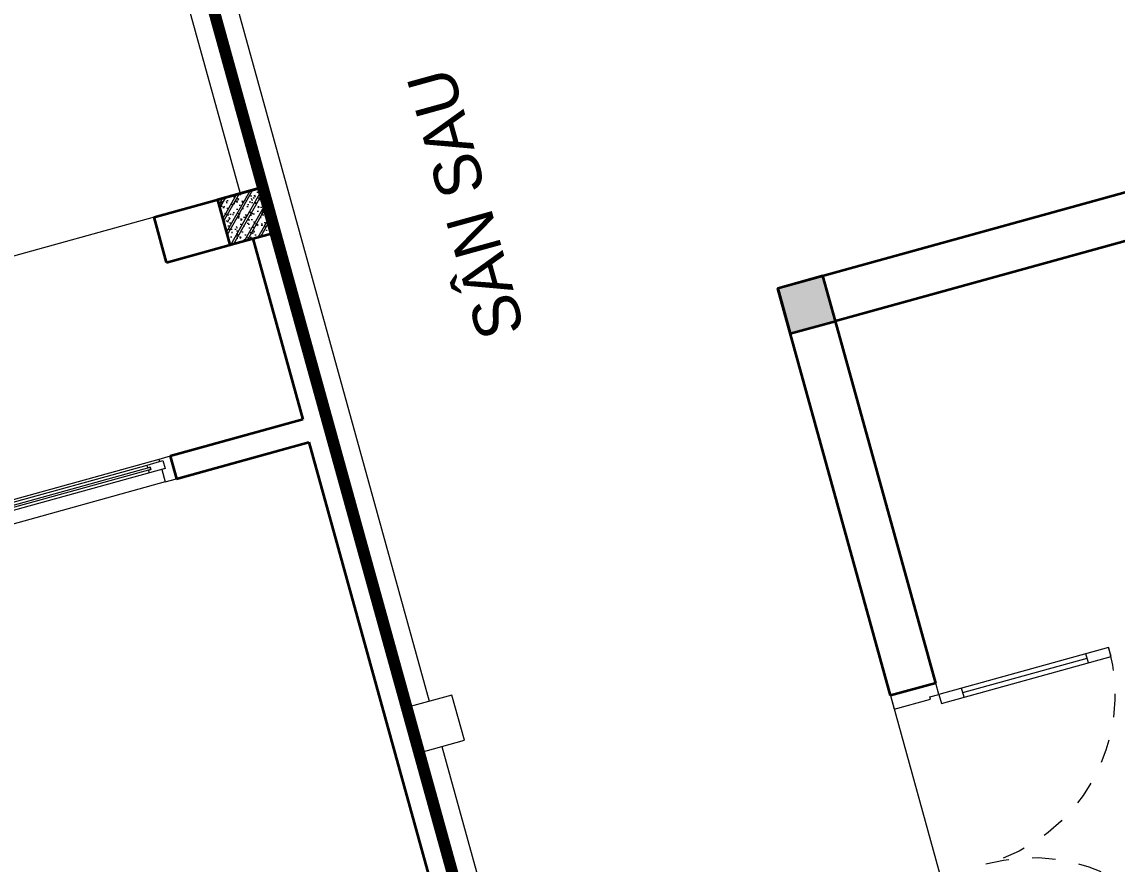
# Model space of a CAD drawing. Header units: metres. Extents: x 568336 to 569219, y 2065964 to 2066430.
# Drawn here: x 568522.055 to 568526.719, y 2066404.658 to 2066408.246 of the extents above; entities that cross this region are included whole.
import ezdxf

# ---------------------------------------------------------------- set-up
doc = ezdxf.new("R2010")
doc.units = ezdxf.units.M
for name, pattern in [('DASHED', [0.75, 0.5, -0.25]), ('HIDDEN', [0.375, 0.25, -0.125]), ('Xref-VCMT-BT3 - tuong bao$0$HIDDEN2', [0.1875, 0.125, -0.0625])]:
    doc.linetypes.add(name, pattern=pattern)
doc.layers.get('0').update_dxf_attribs({"linetype": 'CONTINUOUS'})
for name, color, linetype, lineweight in [('-CONCRETE', 1, 'CONTINUOUS', 35), ('-DIM', 9, 'CONTINUOUS', 13), ('-DOOR', 137, 'CONTINUOUS', 9), ('-HATCH', 8, 'CONTINUOUS', 5), ('-LINE1', 7, 'CONTINUOUS', 18), ('-STEEL1', 1, 'CONTINUOUS', 35), ('-TEXT', 7, 'CONTINUOUS', 15), ('-WALL', 4, 'CONTINUOUS', 35), ('Bighome_khuat', 251, 'DASHED', 5)]:
    doc.layers.add(name, color=color, linetype=linetype, lineweight=lineweight)
doc.layers.add('-RANH GIOI LO DAT', color=12, linetype='CONTINUOUS')
doc.styles.add('vnavanth', font='', dxfattribs={"width": 0.8})
doc.styles.get('vnavanth').set_extended_font_data('.VnAvantH')

# ---------------------------------------------------------------- blocks, each defined once
blk = doc.blocks.new('A$C5C575821')
at = {"layer": '-CONCRETE'}
h = blk.add_hatch(color=256, dxfattribs=at)
h.dxf.hatch_style = 1
h.paths.add_polyline_path([(-0.00237559899687767, 200.0000000000146), (-0.00237559899687767, 1.455191522836685e-11), (199.9976244010031, 1.455191522836685e-11), (199.9976244010031, 200.0000000000146)])
blk.add_lwpolyline([(-0.00237559899687767, 1.455191522836685e-11), (199.9976244010031, 1.455191522836685e-11), (199.9976244010031, 200.0000000000146), (-0.00237559899687767, 200.0000000000146)], close=True, dxfattribs=at)
blk = doc.blocks.new('*U14')
for p, q in [((-1510.000000000007, 650.0000000000036), (-1550.000000000007, 650.0000000000036)), ((-89.99999999999993, 650.0000000000036), (-49.99999999999994, 650.0000000000036)), ((-1510.000000000007, 100), (-1550.000000000007, 100)), ((-90, 100), (-50, 100))]:
    blk.add_line(p, q)
at = {"color": 251}
for p, q in [((-1530.000000000007, 100), (-1530.000000000007, 650.0000000000036)), ((-70, 100), (-69.99999999999993, 650.0000000000036))]:
    blk.add_line(p, q, dxfattribs=at)
for points in [[(-1550.000000000007, 0), (-1510.000000000007, 0), (-1510.000000000007, 750.0000000000036), (-1550.000000000007, 750.0000000000036)], [(-50, 0), (-90, 0), (-89.99999999999993, 750.0000000000036), (-49.99999999999994, 750.0000000000036)], [(-1600.000000000007, -200.0526511982753), (-1540.000000000007, -200.0526511982753), (-1540.000000000007, -40), (-1550.000000000007, -40), (-1550.000000000007, 0), (-1600.000000000007, 0)], [(0, -200.0526511982753), (-60, -200.0526511982753), (-60, -40), (-50, -40), (-50, 0), (0, 0)]]:
    blk.add_lwpolyline(points, close=True)
at = {"layer": 'Bighome_khuat', "linetype": 'Xref-VCMT-BT3 - tuong bao$0$HIDDEN2'}
for centre, radius, start, end in [((-1550.000000001217, -1.309672370553011e-09), 750.0000000014893, 0, 89.99996073224858), ((-49.99999999980155, -3.175326668269905e-10), 750.0000000005041, 90.00003926775145, 180)]:
    blk.add_arc(centre, radius, start, end, dxfattribs=at)
blk = doc.blocks.new('M12-T1')
at = {"layer": '-DOOR'}
blk.add_line((199598.0918838978, -487088.7648200989), (197998.091884613, -487088.7116909027), dxfattribs=at)
at = {"layer": '-LINE1', "linetype": 'Continuous', "ltscale": 10}
blk.add_lwpolyline([(199898.2550970976, -485288.7648228759), (200098.2550970976, -485288.7648228759), (200098.2550970976, -485088.7648228759), (199898.2550970976, -485088.7648228759)], close=True, dxfattribs=at)
for points in [[(199898.2550970976, -485188.764823289), (194598.2550973874, -485188.764823289)], [(205198.2550970976, -485188.764823289), (200098.2550970976, -485188.764823289)]]:
    blk.add_lwpolyline(points, dxfattribs=at)
at = {"layer": '-RANH GIOI LO DAT', "linetype": 'HIDDEN', "ltscale": 10, "const_width": 50}
blk.add_lwpolyline([(200413.1609009762, -503107.2375877753), (205398.2550963238, -497721.4450850259), (205398.2550970976, -485088.7648228759), (194398.2550973874, -485088.7648228759), (194398.2550969963, -503572.7263976283)], close=True, dxfattribs=at)
at = {"layer": '-WALL'}
for p, q in [((199598.0918838978, -487088.7648200989), (201398.091884613, -487088.7648200989)), ((199598.0918838978, -487288.7648200989), (199598.0918838978, -487088.7648200989)), ((201398.0918848515, -488788.1056113243), (201398.0918838978, -487088.1056113243)), ((199598.0918838978, -487288.7648200989), (201198.091884613, -487288.7648200989)), ((201198.0918838978, -488788.1056113243), (201198.0918843746, -487288.1056118011))]:
    blk.add_line(p, q, dxfattribs=at)
at = {"layer": '-DOOR', "xscale": -1, "rotation": 180}
blk.add_blockref('*U14', (199598.091884613, -487288.7643418312), dxfattribs=at)
at = {"layer": '-WALL'}
blk.add_blockref('A$C5C575821', (201198.0942602158, -487288.1056113243), dxfattribs=at)
at = {"layer": '-TEXT', "color": 2, "style": 'vnavanth'}
blk.add_text('S¢N SAU', height=199.9591899200177, dxfattribs=at).set_placement((201512.4122555951, -486002.3204595663))
blk = doc.blocks.new('*U118')
at = {"color": 8, "ltscale": 100}
for p, q in [((50.00000000145428, 99.99999999927059), (4580.470266145538, 99.99999999927142)), ((50.00000000145519, 0), (4580.470266145538, -7.105427357601002e-14))]:
    blk.add_line(p, q, dxfattribs=at)
at = {"ltscale": 100}
for p, q in [((1217.617566537475, 89.99999999602481), (2245.235133075295, 90.0000000018467)), ((2245.235133074087, 55.00000000184669), (1217.617566536267, 54.99999999602481)), ((3412.852699609517, 89.99999999602522), (2385.235133075295, 90.0000000018467)), ((2385.235133076503, 55.00000000184669), (3412.852699610725, 54.99999999602522)), ((105.0000000014261, 44.99999999742704), (1147.617566533299, 45.00000000324802)), ((1147.617566532091, 10.00000000324802), (105.0000000002183, 9.99999999742704)), ((4525.470266149164, 44.99999999742788), (3482.852699613692, 45.00000000324843)), ((3482.8526996149, 10.00000000324843), (4525.470266150372, 9.999999997427878))]:
    blk.add_line(p, q, dxfattribs=at)
for points in [[(50.00000000145428, 99.9999999992724), (0, 99.9999999992724), (0, 0), (50.00000000145519, 0), (50.00000000145519, 9.999999999714419), (35.00000000021919, 10.00000000033742), (35.00000000145519, 45.00000000033742), (50.00000000145519, 44.99999999971351)], [(4630.470266146993, 8.384404281969182e-13), (4580.470266145538, 2.657429831742775e-12), (4580.470266145538, 9.999999999716167), (4595.470266146775, 10.00000000033917), (4595.470266145538, 45.00000000033917), (4580.470266145538, 44.99999999971617), (4580.470266145538, 99.99999999927415), (4630.470266146993, 99.99999999927415)]]:
    blk.add_lwpolyline(points, close=True)
for points in [[(1147.617566537475, 89.9999999989352), (1217.617566537475, 89.99999999602481), (1217.61756653691, 77.49999999736359), (1207.61756653691, 77.49999999768828), (1207.6175665366, 67.49999999768828), (1217.6175665366, 67.49999999736359), (1217.617566536267, 54.99999999602481), (1147.617566536267, 54.99999999893519)], [(2245.23513307442, 67.50000000318548), (2255.23513307442, 67.50000000286079), (2255.235133074729, 77.50000000286079), (2245.235133074729, 77.50000000318548), (2245.235133075295, 90.0000000018467), (2315.235133075295, 89.99999999893632), (2315.235133074058, 54.99999999893631), (2245.235133074087, 55.00000000184669)], [(2385.23513307617, 67.50000000318548), (2375.23513307617, 67.50000000286079), (2375.235133075861, 77.50000000286079), (2385.235133075861, 77.50000000318548), (2385.235133075295, 90.0000000018467), (2315.235133075295, 89.99999999893632), (2315.235133076532, 54.99999999893631), (2385.235133076503, 55.00000000184669)], [(3482.852699609517, 89.9999999989356), (3412.852699609517, 89.99999999602522), (3412.852699610082, 77.499999997364), (3422.852699610082, 77.49999999768869), (3422.852699610392, 67.49999999768869), (3412.852699610392, 67.499999997364), (3412.852699610725, 54.99999999602522), (3482.852699610725, 54.99999999893561)], [(105.0000000010932, 32.49999999608826), (95.00000000109321, 32.49999999641295), (95.00000000078398, 22.49999999641295), (105.000000000784, 22.49999999608826), (105.0000000002183, 9.99999999742704), (35.00000000021828, 10.00000000033742), (35.00000000145519, 45.00000000033742), (105.0000000014261, 44.99999999742704)], [(1217.617566532091, 10.00000000033763), (1147.617566532091, 10.00000000324802), (1147.617566532657, 22.50000000190924), (1157.617566532657, 22.50000000158455), (1157.617566532966, 32.50000000158455), (1147.617566532966, 32.50000000190924), (1147.617566533299, 45.00000000324802), (1217.617566533299, 45.00000000033764)], [(3412.8526996149, 10.00000000033805), (3482.8526996149, 10.00000000324843), (3482.852699614336, 22.50000000190966), (3472.852699614336, 22.50000000158497), (3472.852699614025, 32.50000000158497), (3482.852699614025, 32.50000000190965), (3482.852699613692, 45.00000000324843), (3412.852699613692, 45.00000000033805)], [(4525.470266149497, 32.4999999960891), (4535.470266149497, 32.49999999641379), (4535.470266149806, 22.49999999641379), (4525.470266149806, 22.4999999960891), (4525.470266150372, 9.999999997427878), (4595.470266150372, 10.00000000033826), (4595.470266149135, 45.00000000033826), (4525.470266149164, 44.99999999742788)]]:
    blk.add_lwpolyline(points, close=True, dxfattribs=at)
at = {"color": 8, "ltscale": 100}
for points in [[(1207.6175665366, 67.49999999768828), (1207.61756653691, 77.49999999768828), (2255.235133074729, 77.50000000286079), (2255.23513307442, 67.50000000286079)], [(3422.852699610392, 67.49999999768869), (3422.852699610082, 77.49999999768869), (2375.235133075861, 77.50000000286079), (2375.23513307617, 67.50000000286079)], [(1157.617566532966, 32.50000000158455), (1157.617566532657, 22.50000000158455), (95.00000000078398, 22.49999999641295), (95.00000000109321, 32.49999999641295)], [(3472.852699614025, 32.50000000158497), (3472.852699614336, 22.50000000158497), (4535.470266149806, 22.49999999641379), (4535.470266149497, 32.49999999641379)]]:
    blk.add_lwpolyline(points, close=True, dxfattribs=at)
for points in [[(1676.779536750704, -64.99999999966226), (1676.779536750704, -89.99999999966226), (1576.779536750704, -64.99999999966226), (1876.779536750704, -64.99999999966226), (1776.779536750704, -39.99999999966226), (1776.779536750704, -64.99999999966226)], [(2953.690729397753, -64.99999999966205), (2953.690729397753, -89.99999999966205), (3053.690729397753, -64.99999999966205), (2753.690729397753, -64.99999999966205), (2853.690729397753, -39.99999999966205), (2853.690729397753, -64.99999999966205)]]:
    blk.add_lwpolyline(points)
blk = doc.blocks.new('18x35')
at = {"layer": '-HATCH'}
h = blk.add_hatch(dxfattribs=at)
h.set_pattern_fill('CHAU-01', color=256, scale=10, angle=-1.272221872585407e-14, pattern_type=2)
h.set_pattern_definition([(49.99999999999999, (0, 0), (71.72601826007535, -6.275213498259527), [7.5, -82.5]), (355, (0, 0), (-13.87513336129999, 75.21921337000119), [6, -66]), (100.4514, (5.977167999997619, -0.5229339999999638), (57.85093817140217, 68.94395420609534), [6.374019000000001, -70.1142112]), (46.18419999999998, (0, 20), (106.7241048625644, -16.55190143290183), [11.25, -123.75]), (96.63559999999998, (8.89367449999554, 18.62066930000003), (93.46627055487036, 97.41178709004416), [9.561028799999994, -105.1713]), (351.1842, (0, 20), (93.46619451336275, 97.41186009253245), [9, -99]), (20.99999999999998, (10, 15), (59.69070521184616, -40.2618890665339), [7.5, -82.5]), (326.0000000000001, (10, 15), (24.33153319215819, 72.5150045046853), [6, -66]), (71.45139999999999, (14.97422329999972, 11.64483940000002), (84.022262858149, 32.25304967099522), [6.374019000000001, -70.1142112]), (37.49999999999998, (0, 0), (1.215985531729074, 33.28938538313115), [0, -65.19999999999999, 0, -67, 0, -66.25]), (7.499999999999987, (0, 0), (26.30695374421487, 39.44117118823602), [0, -38.2, 0, -63.7, 0, -25.25]), (327.5, (-22.30000000000291, 0), (53.3822436172409, -2.255487173437988), [0, -25, 0, -78, 0, -103.5]), (317.5, (-32.30000000000291, 0), (58.31861693423862, 10.01049823323176), [0, -32.5, 0, -51.8, 0, -73.5]), (44.99999999999999, (0, 0), (-30.05203820042826, 30.05203820042828), []), (44.99999999999999, (0, 12.25), (-30.05203820042826, 30.05203820042828), [])])
h.paths.add_polyline_path([(96508.03118051568, 47993.04977023201), (96508.03118051568, 47793.04977023201), (96708.03118051568, 47793.04977023201), (96708.03118051568, 47993.04977023201)])
at = {"layer": '-STEEL1'}
blk.add_lwpolyline([(96508.03118051568, 47793.04977023201), (96708.03118051568, 47793.04977023201), (96708.03118051568, 47993.04977023201), (96508.03118051568, 47993.04977023201)], close=True, dxfattribs=at)
blk = doc.blocks.new('M1-T1')
at = {"layer": '-CONCRETE', "color": 1, "linetype": 'HIDDEN', "ltscale": 10, "const_width": 50}
blk.add_lwpolyline([(191581.7177010371, 50951.98888872014), (197581.6939540912, 50951.98888872005), (197581.7429788466, 30952.01227472891), (191581.7667257926, 30952.01227472891)], close=True, dxfattribs=at)
at = {"layer": '-LINE1', "lineweight": 18}
for p, q in [((191581.790174155, 34951.81412886723), (191581.7901741396, 30951.95492153367)), ((191681.4307290815, 31152.03565829651), (191681.431055418, 33951.81424471775))]:
    blk.add_line(p, q, dxfattribs=at)
at = {"layer": '-LINE1'}
blk.add_line((192061.969520868, 33951.81264557339), (197101.9907584296, 33951.81434264529), dxfattribs=at)
at = {"layer": '-LINE1', "lineweight": 18}
blk.add_lwpolyline([(191581.7411493842, 50951.93153578669), (197581.7174024383, 50951.9315357866), (197581.7664271937, 30951.95492153367), (191581.7901741396, 30951.95492153367)], close=True, dxfattribs=at)
at = {"layer": '-WALL'}
for p, q in [((191581.8018790428, 43151.69795419133), (191581.8018793335, 34951.84823079058)), ((191681.5149070765, 35051.84823186597), (191681.5149069545, 38451.62077150648)), ((192266.8122861525, 35051.84823180464), (191681.5149070765, 35051.84823186597)), ((192266.8122861522, 34951.84823072047), (192266.8122861525, 35051.84823180464)), ((191581.8018793335, 34951.84823079058), (191581.8018793335, 33951.81421220655)), ((191681.4307291625, 34951.84823078038), (192266.8122861522, 34951.84823072047)), ((191681.4307290924, 34151.81421223482), (191681.4307291625, 34951.84823078038)), ((192061.9694882352, 34151.81434264529), (191681.4307290924, 34151.81421223482)), ((192061.9694882352, 34151.81434264529), (192061.9695208674, 33951.81434264529)), ((192061.9695208674, 33951.81434264529), (191581.8018793335, 33951.81421220655))]:
    blk.add_line(p, q, dxfattribs=at)
at = {"layer": '-STEEL1'}
blk.add_blockref('18x35', (95073.69142288805, -13841.05647743294), dxfattribs=at)
blk.add_blockref('*U118', (192266.8156109835, 34951.84823192596))

msp = doc.modelspace()

# ---------------------------------------------------------------- block references
at = {"layer": '-DIM', "xscale": 0.001, "yscale": 0.001, "zscale": 0.001, "rotation": 195.4590030948298}
msp.add_blockref('M1-T1', (568698.6810605199, 2066491.331409269), dxfattribs=at)
at = {"layer": '-WALL', "color": 2, "true_color": 0xf1eb1f, "xscale": 0.001, "yscale": 0.001, "zscale": 0.001, "rotation": 105.4590240793294}
msp.add_blockref('M12-T1', (568109.4904218079, 2066083.165826503), dxfattribs=at)

doc.saveas('drawing.dxf')
